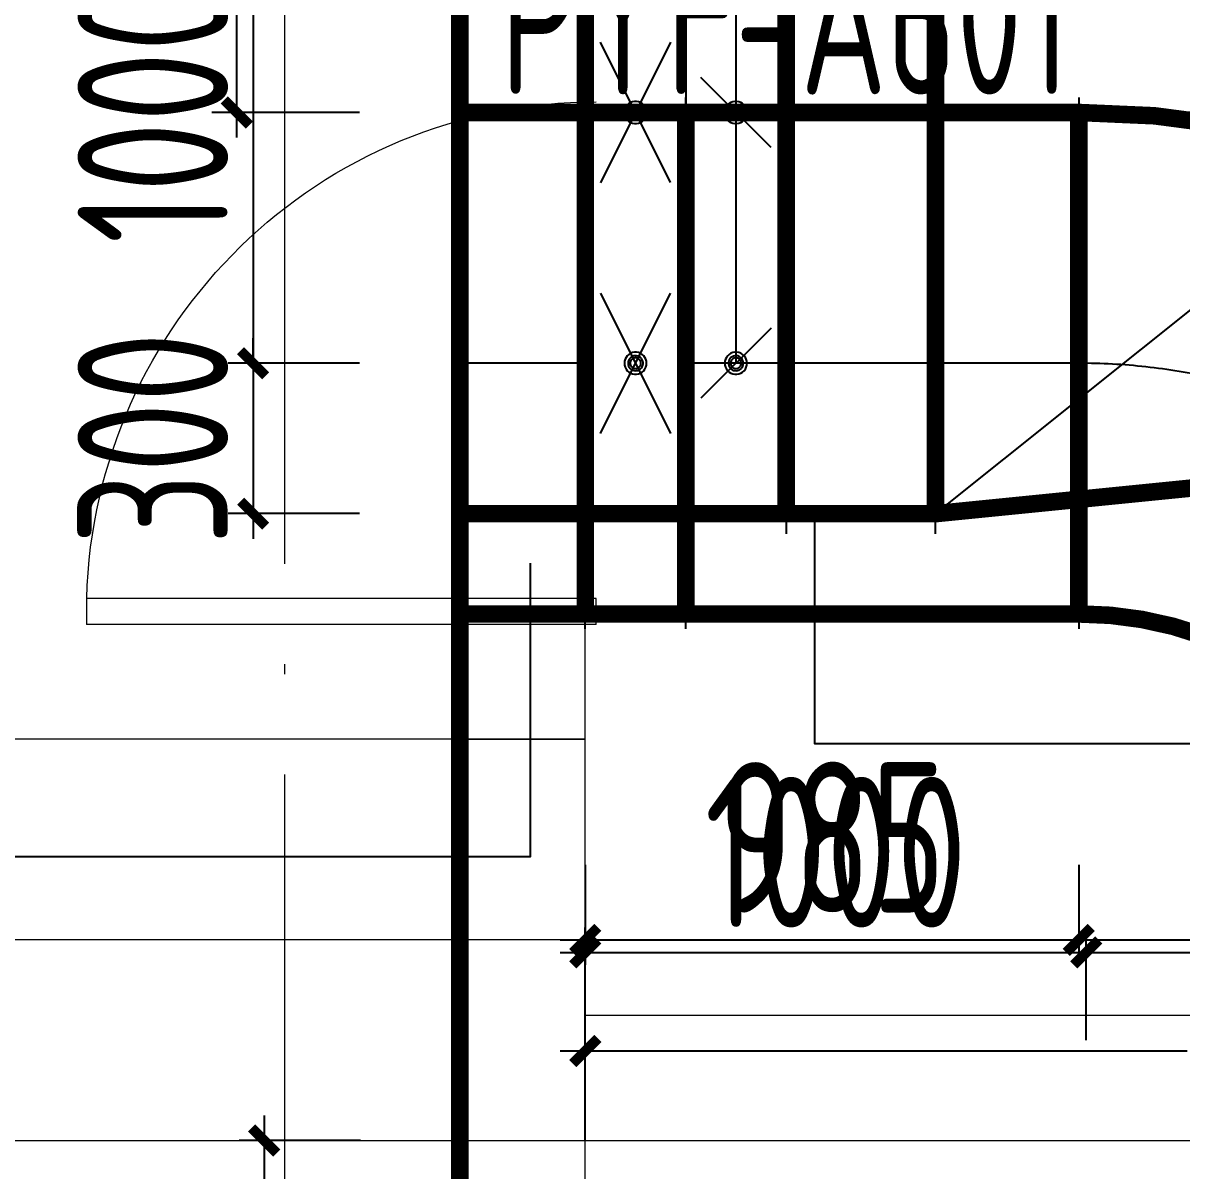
# Model space of a CAD drawing. Extents: x 4 to 13611208, y -605838 to 574722.
# Drawn here: x 13247877 to 13250187, y 194249 to 196538 of the extents above; entities that cross this region are included whole.
import ezdxf

# ---------------------------------------------------------------- set-up
doc = ezdxf.new("R2010")
doc.units = 0
doc.header["$LTSCALE"] = 1000
doc.header["$MEASUREMENT"] = 0
for name, pattern in [('CENTER2', [28.575, 19.05, -3.175, 3.175, -3.175]), ('DASH', [0.35, 0.25, -0.1]), ('DOTE', [2.42, 2, -0.2, 0.02, -0.2])]:
    doc.linetypes.add(name, pattern=pattern)
for name, color, linetype in [('DUCT-D-P中心线', 5, 'CENTER2'), ('DUCT-D-P标注', 7, 'Continuous'), ('DUCT-D-P法兰', 2, 'Continuous'), ('DUCT-D-P管', 6, 'Continuous'), ('DUCT-D-P管端线', 2, 'Continuous'), ('DUCT-D-P阀门', 7, 'Continuous'), ('DUCT-K-P标注', 7, 'Continuous'), ('DUCT-X-P标注', 7, 'Continuous'), ('DUCT-X-S标注', 7, 'Continuous'), ('DUCT-X-YP中心线', 5, 'CENTER2'), ('DUCT-X-YP标注', 7, 'Continuous'), ('DUCT-X-YP法兰', 2, 'Continuous'), ('DUCT-X-YP管', 31, 'Continuous'), ('DUCT-X-YP管端线', 2, 'Continuous'), ('DUCT-X-YP阀门', 7, 'Continuous')]:
    doc.layers.add(name, color=color, linetype=linetype)
doc.layers.add('建筑底图', color=8, linetype='Continuous', lineweight=13)
doc.styles.add('67', font='gbenor.shx', dxfattribs={"width": 0.7, "bigfont": 'hztxt.shx'})
doc.styles.add('du', font='gbenor.shx', dxfattribs={"width": 0.8, "bigfont": 'hztxt.shx'})
doc.dimstyles.new('67', dxfattribs={"dimscale": 100, "dimtxt": 3, "dimasz": 0.5, "dimexe": 0.5, "dimexo": 2, "dimgap": 0.5, "dimtad": 2, "dimdec": 0, "dimrnd": 5, "dimzin": 0, "dimdsep": 46, "dimtxsty": 'du', "dimblk": 'ARCHTICK', "dimcen": 0, "dimdle": 0.5, "dimclrd": 256, "dimclre": 256, "dimclrt": 256, "dimazin": 0, "dimtfac": 1, "dimtdec": 0, "dimtix": 1, "dimtmove": 2, "dimatfit": 3, "dimfxl": 100, "dimtolj": 1, "dimtzin": 0, "dimlwd": -1, "dimlwe": -1, "dimarcsym": 0})

# ---------------------------------------------------------------- blocks, each defined once
blk = doc.blocks.new('$DorLib2D$00000001')
for p, q in [((0.45, 0.975), (0.5, 0.975)), ((0.45, 0), (0.45, 0.975)), ((0.5, 0), (0.5, 0.975)), ((0.5, 0), (0.45, 0))]:
    blk.add_line(p, q)
at = {"lineweight": 13}
blk.add_arc((0.475, 0), 0.975, 91.4693, 180, dxfattribs=at)
blk = doc.blocks.new('_FZH')
blk.add_lwpolyline([(-0.5, -0.5), (0.5, -0.5), (0.5, 0.5), (-0.5, 0.5)], close=True)
blk = doc.blocks.new('_ArchTick')
at = {"color": 0, "linetype": 'ByBlock', "const_width": 0.4}
blk.add_lwpolyline([(-0.5, -0.5), (0.5, 0.5)], dxfattribs=at)
blk = doc.blocks.new('*D831')
at = {"layer": 'DUCT-X-P标注', "transparency": 16777216}
for p, q in [((13248997.4, 194309.5), (13248997.4, 194538)), ((13251998.4, 194309.5), (13251998.4, 194538)), ((13248947.4, 194488), (13250197.8, 194488)), ((13252048.4, 194488), (13250798, 194488))]:
    blk.add_line(p, q, dxfattribs=at)
at = {"layer": 'DUCT-X-P标注', "transparency": 16777216, "xscale": 50, "yscale": 50, "zscale": 50, "rotation": 180}
blk.add_blockref('_ArchTick', (13248997.4, 194488), dxfattribs=at)
at = {"layer": 'DUCT-X-P标注', "transparency": 16777216, "xscale": 50, "yscale": 50, "zscale": 50}
blk.add_blockref('_ArchTick', (13251998.4, 194488), dxfattribs=at)
at = {"layer": 'DUCT-X-P标注', "transparency": 16777216, "insert": (13250497.9, 194501), "char_height": 300, "attachment_point": 5, "style": 'du'}
blk.add_mtext('\\A1;3000', dxfattribs=at)
blk = doc.blocks.new('*D838')
at = {"layer": 'DUCT-X-P标注', "transparency": 16777216}
for p, q in [((13248357, 194359.5), (13248357, 193559.5)), ((13248549.4, 194309.5), (13248307, 194309.5)), ((13248549.4, 193609.5), (13248307, 193609.5))]:
    blk.add_line(p, q, dxfattribs=at)
at = {"layer": 'DUCT-X-P标注', "transparency": 16777216, "xscale": 50, "yscale": 50, "zscale": 50}
for p, rotation in [((13248357, 194309.5), 90), ((13248357, 193609.5), 270)]:
    blk.add_blockref('_ArchTick', p, dxfattribs=dict(at, rotation=rotation))
at = {"layer": 'DUCT-X-P标注', "transparency": 16777216, "insert": (13248157, 193959.5), "char_height": 300, "attachment_point": 5, "rotation": 90, "style": 'du'}
blk.add_mtext('\\A1;700', dxfattribs=at)
blk = doc.blocks.new('*D850')
at = {"layer": 'DUCT-X-P标注', "transparency": 16777216}
for p, q in [((13248335, 196909.5), (13248335, 195809.5)), ((13248547.4, 196859.5), (13248285, 196859.5)), ((13248547.4, 195859.5), (13248285, 195859.5))]:
    blk.add_line(p, q, dxfattribs=at)
at = {"layer": 'DUCT-X-P标注', "transparency": 16777216, "xscale": 50, "yscale": 50, "zscale": 50}
for p, rotation in [((13248335, 196859.5), 90), ((13248335, 195859.5), 270)]:
    blk.add_blockref('_ArchTick', p, dxfattribs=dict(at, rotation=rotation))
at = {"layer": 'DUCT-X-P标注', "transparency": 16777216, "insert": (13248135, 196359.5), "char_height": 300, "attachment_point": 5, "rotation": 90, "style": 'du'}
blk.add_mtext('\\A1;1000', dxfattribs=at)
blk = doc.blocks.new('*D851')
at = {"layer": 'DUCT-X-P标注', "transparency": 16777216}
for p, q in [((13248335, 195859.5), (13248335, 195909.5)), ((13248547.4, 195859.5), (13248285, 195859.5)), ((13248335, 195859.5), (13248335, 195559.5)), ((13248547.4, 195559.5), (13248285, 195559.5)), ((13248335, 195559.5), (13248335, 195509.5))]:
    blk.add_line(p, q, dxfattribs=at)
at = {"layer": 'DUCT-X-P标注', "transparency": 16777216, "xscale": 50, "yscale": 50, "zscale": 50}
for p, rotation in [((13248335, 195859.5), 270), ((13248335, 195559.5), 90)]:
    blk.add_blockref('_ArchTick', p, dxfattribs=dict(at, rotation=rotation))
at = {"layer": 'DUCT-X-P标注', "transparency": 16777216, "insert": (13248135, 195709.5), "char_height": 300, "attachment_point": 5, "rotation": 90, "style": 'du'}
blk.add_mtext('\\A1;300', dxfattribs=at)
blk = doc.blocks.new('*D852')
at = {"layer": 'DUCT-X-P标注', "transparency": 16777216}
for p, q in [((13248997.4, 194859.5), (13248997.4, 194659.5)), ((13249981.5, 194859.5), (13249981.5, 194659.5)), ((13248947.4, 194709.5), (13250031.5, 194709.5))]:
    blk.add_line(p, q, dxfattribs=at)
at = {"layer": 'DUCT-X-P标注', "transparency": 16777216, "xscale": 50, "yscale": 50, "zscale": 50, "rotation": 180}
blk.add_blockref('_ArchTick', (13248997.4, 194709.5), dxfattribs=at)
at = {"layer": 'DUCT-X-P标注', "transparency": 16777216, "xscale": 50, "yscale": 50, "zscale": 50}
blk.add_blockref('_ArchTick', (13249981.5, 194709.5), dxfattribs=at)
at = {"layer": 'DUCT-X-P标注', "transparency": 16777216, "insert": (13249489.4, 194914), "char_height": 300, "attachment_point": 5, "style": 'du'}
blk.add_mtext('\\A1;985', dxfattribs=at)
blk = doc.blocks.new('*D853')
at = {"layer": 'DUCT-X-P标注', "transparency": 16777216}
for p, q in [((13249981.5, 194859.5), (13249981.5, 194659.5)), ((13251999.2, 194859.5), (13251999.2, 194659.5)), ((13249931.5, 194709.5), (13252049.2, 194709.5))]:
    blk.add_line(p, q, dxfattribs=at)
at = {"layer": 'DUCT-X-P标注', "transparency": 16777216, "xscale": 50, "yscale": 50, "zscale": 50, "rotation": 180}
blk.add_blockref('_ArchTick', (13249981.5, 194709.5), dxfattribs=at)
at = {"layer": 'DUCT-X-P标注', "transparency": 16777216, "xscale": 50, "yscale": 50, "zscale": 50}
blk.add_blockref('_ArchTick', (13251999.2, 194709.5), dxfattribs=at)
at = {"layer": 'DUCT-X-P标注', "transparency": 16777216, "insert": (13250990.4, 194914), "char_height": 300, "attachment_point": 5, "style": 'du'}
blk.add_mtext('\\A1;2020', dxfattribs=at)
blk = doc.blocks.new('*D932')
at = {"layer": 'DUCT-D-P标注', "transparency": 16777216}
for p, q in [((13248302.5, 196309.5), (13248302.5, 197909.5)), ((13248547.4, 197859.5), (13248252.5, 197859.5)), ((13248547.4, 196359.5), (13248252.5, 196359.5))]:
    blk.add_line(p, q, dxfattribs=at)
at = {"layer": 'DUCT-D-P标注', "transparency": 16777216, "xscale": 50, "yscale": 50, "zscale": 50}
for p, rotation in [((13248302.5, 197859.5), 90), ((13248302.5, 196359.5), 270)]:
    blk.add_blockref('_ArchTick', p, dxfattribs=dict(at, rotation=rotation))
at = {"layer": 'DUCT-D-P标注', "transparency": 16777216, "insert": (13248102.5, 197109.5), "char_height": 300, "attachment_point": 5, "rotation": 90, "style": 'du'}
blk.add_mtext('\\A1;1500', dxfattribs=at)
blk = doc.blocks.new('*D942')
at = {"layer": 'DUCT-D-P标注', "transparency": 16777216}
for p, q in [((13248997.4, 194509.5), (13248997.4, 194734.5)), ((13249996.3, 194509.5), (13249996.3, 194734.5)), ((13248947.4, 194684.5), (13250046.3, 194684.5))]:
    blk.add_line(p, q, dxfattribs=at)
at = {"layer": 'DUCT-D-P标注', "transparency": 16777216, "xscale": 50, "yscale": 50, "zscale": 50, "rotation": 180}
blk.add_blockref('_ArchTick', (13248997.4, 194684.5), dxfattribs=at)
at = {"layer": 'DUCT-D-P标注', "transparency": 16777216, "xscale": 50, "yscale": 50, "zscale": 50}
blk.add_blockref('_ArchTick', (13249996.3, 194684.5), dxfattribs=at)
at = {"layer": 'DUCT-D-P标注', "transparency": 16777216, "insert": (13249496.8, 194884.5), "char_height": 300, "attachment_point": 5, "style": 'du'}
blk.add_mtext('\\A1;1000', dxfattribs=at)
blk = doc.blocks.new('*D943')
at = {"layer": 'DUCT-D-P标注', "transparency": 16777216}
for p, q in [((13249996.3, 194509.5), (13249996.3, 194734.5)), ((13251746.9, 194509.5), (13251746.9, 194734.5)), ((13249946.3, 194684.5), (13251796.9, 194684.5))]:
    blk.add_line(p, q, dxfattribs=at)
at = {"layer": 'DUCT-D-P标注', "transparency": 16777216, "xscale": 50, "yscale": 50, "zscale": 50, "rotation": 180}
blk.add_blockref('_ArchTick', (13249996.3, 194684.5), dxfattribs=at)
at = {"layer": 'DUCT-D-P标注', "transparency": 16777216, "xscale": 50, "yscale": 50, "zscale": 50}
blk.add_blockref('_ArchTick', (13251746.9, 194684.5), dxfattribs=at)
at = {"layer": 'DUCT-D-P标注', "transparency": 16777216, "insert": (13250871.6, 194884.5), "char_height": 300, "attachment_point": 5, "style": 'du'}
blk.add_mtext('\\A1;1750', dxfattribs=at)

msp = doc.modelspace()

# ---------------------------------------------------------------- hatches: boundary and pattern name
at = {"layer": '建筑底图'}
h = msp.add_hatch(dxfattribs=at)
h.set_pattern_fill('ANSI37', color=8, scale=300, style=0)
h.set_pattern_definition([(45, (0, 0), (-336.759605, 336.759605), []), (135, (0, 0), (-336.759605, -336.759605), [])])
h.paths.add_polyline_path([(13248997.4, 194309.5), (13248747.4, 194309.5), (13248747.4, 193934.5), (13248997.4, 193934.5)])

# ---------------------------------------------------------------- linework, layer by layer
at = {"layer": 'DUCT-D-P中心线'}
for p, q in [((13248747.4, 196359.5), (13248997.4, 196359.5)), ((13249398, 196359.5), (13249695.8, 196359.5)), ((13250696, 196359.5), (13249696, 196359.5))]:
    msp.add_line(p, q, dxfattribs=at)
at = {"layer": 'DUCT-D-P标注', "const_width": 35}
msp.add_lwpolyline([(13248747.4, 201709.5), (13243797.4, 201709.5), (13243797.4, 201609.5), (13237797.4, 201609.5), (13237797.4, 186509.5), (13244997.4, 186509.5), (13244997.4, 187934.5), (13248747.4, 187934.5), (13248747.4, 201709.5)], dxfattribs=at)
at = {"layer": 'DUCT-D-P标注', "elevation": 4300}
msp.add_lwpolyline([(13249454.3, 195559.5), (13249454.3, 195101), (13251763.7, 195101)], dxfattribs=at)
at = {"layer": 'DUCT-D-P法兰'}
for p, q in [((13248997.5, 197199.5), (13248997.5, 195519.5)), ((13249197.7, 197199.5), (13249197.7, 195519.5)), ((13249397.9, 197199.5), (13249397.9, 195519.5)), ((13249695.9, 195519.5), (13249695.9, 197199.5)), ((13248747.3, 195369.5), (13248747.3, 197049.5))]:
    msp.add_line(p, q, dxfattribs=at)
at = {"layer": 'DUCT-D-P法兰', "color": 18, "true_color": 0x000000}
for p in [(13248997.4, 196359.5, 4300), (13248997.6, 196359.5, 4300), (13249197.6, 196359.5, 4300), (13249197.8, 196359.5, 4300), (13249397.8, 196359.5, 4300), (13249398, 196359.5, 4300), (13249695.8, 196359.5, 4300), (13249696, 196359.5, 4300), (13248747.2, 196209.5, 4300), (13248747.4, 196209.5, 4300)]:
    msp.add_point(p, dxfattribs=at)
at = {"layer": 'DUCT-D-P管'}
msp.add_line((13250696, 196359.5), (13249696, 195559.5), dxfattribs=at)
at = {"layer": 'DUCT-D-P管', "const_width": 35}
for points in [[(13248747.4, 197159.5), (13248747.4, 195559.5)], [(13248997.4, 195559.5), (13248997.4, 197159.5)], [(13249398, 197159.5), (13249398, 195559.5)], [(13249695.8, 195559.5), (13249695.8, 197159.5)], [(13250696, 195659.5), (13249696, 195559.5)], [(13248747.4, 195559.5), (13248997.4, 195559.5)], [(13249197.6, 195559.5), (13248997.6, 195559.5)], [(13249397.8, 195559.5), (13249197.8, 195559.5)], [(13249398, 195559.5), (13249695.8, 195559.5)]]:
    msp.add_lwpolyline(points, dxfattribs=at)
at = {"layer": 'DUCT-D-P管', "color": 18, "true_color": 0x000000}
msp.add_point((13249696, 196359.5, 4300), dxfattribs=at)
at = {"layer": 'DUCT-D-P管端线'}
for p, q in [((13248997.6, 197159.5), (13248997.6, 195559.5)), ((13249197.6, 197159.5), (13249197.6, 195559.5)), ((13249197.8, 197159.5), (13249197.8, 195559.5)), ((13249397.8, 197159.5), (13249397.8, 195559.5)), ((13249696, 197159.5), (13249696, 195559.5))]:
    msp.add_line(p, q, dxfattribs=at)
at = {"layer": 'DUCT-D-P阀门'}
for p, q in [((13249297.8, 197159.5), (13249297.8, 196359.5)), ((13249297.8, 196859.5), (13249297.8, 195859.5)), ((13249167.6, 196219.6), (13249027.5, 196499.5)), ((13249167.6, 196499.5), (13249027.6, 196219.5)), ((13249367.8, 196289.5), (13249227.8, 196429.5)), ((13249076.9, 196367.5), (13249075.8, 196363.6)), ((13249078.7, 196371.2), (13249076.9, 196367.5)), ((13249081.2, 196374.4), (13249078.7, 196371.2)), ((13249084.2, 196377.2), (13249081.2, 196374.4)), ((13249087.7, 196379.3), (13249084.2, 196377.2)), ((13249085.8, 196368.8), (13249084.2, 196366.4)), ((13249087.7, 196370.9), (13249085.8, 196368.8)), ((13249091.5, 196380.8), (13249087.7, 196379.3)), ((13249090.1, 196372.5), (13249087.7, 196370.9)), ((13249090.5, 196367.6), (13249089.1, 196366.1)), ((13249092.7, 196373.7), (13249090.1, 196372.5)), ((13249092.2, 196368.8), (13249090.5, 196367.6)), ((13249095.5, 196381.6), (13249091.5, 196380.8)), ((13249094.1, 196369.7), (13249092.2, 196368.8)), ((13249095.4, 196374.4), (13249092.7, 196373.7)), ((13249096, 196370.1), (13249094.1, 196369.7)), ((13249098.3, 196374.5), (13249095.4, 196374.4)), ((13249099.6, 196381.6), (13249095.5, 196381.6)), ((13249098.1, 196370.2), (13249096, 196370.1)), ((13249100.1, 196369.9), (13249098.1, 196370.2)), ((13249101.1, 196374.1), (13249098.3, 196374.5)), ((13249103.6, 196380.8), (13249099.6, 196381.6)), ((13249102, 196369.3), (13249100.1, 196369.9)), ((13249103.8, 196373.2), (13249101.1, 196374.1)), ((13249103.8, 196368.3), (13249102, 196369.3)), ((13249107.4, 196379.3), (13249103.6, 196380.8)), ((13249106.3, 196371.7), (13249103.8, 196373.2)), ((13249105.3, 196366.9), (13249103.8, 196368.3)), ((13249106.6, 196365.3), (13249105.3, 196366.9)), ((13249108.4, 196369.9), (13249106.3, 196371.7)), ((13249110.9, 196377.2), (13249107.4, 196379.3)), ((13249110.2, 196367.6), (13249108.4, 196369.9)), ((13249111.5, 196365.1), (13249110.2, 196367.6)), ((13249113.9, 196374.4), (13249110.9, 196377.2)), ((13249116.4, 196371.2), (13249113.9, 196374.4)), ((13249118.2, 196367.5), (13249116.4, 196371.2)), ((13249119.3, 196363.6), (13249118.2, 196367.5)), ((13249277.1, 196367.5), (13249276, 196363.6)), ((13249278.9, 196371.2), (13249277.1, 196367.5)), ((13249281.4, 196374.4), (13249278.9, 196371.2)), ((13249284.4, 196377.2), (13249281.4, 196374.4)), ((13249287.9, 196379.3), (13249284.4, 196377.2)), ((13249286, 196368.8), (13249284.4, 196366.4)), ((13249287.9, 196370.9), (13249286, 196368.8)), ((13249291.7, 196380.8), (13249287.9, 196379.3)), ((13249290.3, 196372.5), (13249287.9, 196370.9)), ((13249290.7, 196367.6), (13249289.3, 196366.1)), ((13249292.9, 196373.7), (13249290.3, 196372.5)), ((13249292.4, 196368.8), (13249290.7, 196367.6)), ((13249295.7, 196381.6), (13249291.7, 196380.8)), ((13249294.3, 196369.7), (13249292.4, 196368.8)), ((13249295.6, 196374.4), (13249292.9, 196373.7)), ((13249296.2, 196370.1), (13249294.3, 196369.7)), ((13249298.5, 196374.5), (13249295.6, 196374.4)), ((13249299.8, 196381.6), (13249295.7, 196381.6)), ((13249298.3, 196370.2), (13249296.2, 196370.1)), ((13249300.3, 196369.9), (13249298.3, 196370.2)), ((13249301.3, 196374.1), (13249298.5, 196374.5)), ((13249303.8, 196380.8), (13249299.8, 196381.6)), ((13249302.2, 196369.3), (13249300.3, 196369.9)), ((13249304, 196373.2), (13249301.3, 196374.1)), ((13249304, 196368.3), (13249302.2, 196369.3)), ((13249307.6, 196379.3), (13249303.8, 196380.8)), ((13249306.5, 196371.7), (13249304, 196373.2)), ((13249305.5, 196366.9), (13249304, 196368.3)), ((13249306.8, 196365.3), (13249305.5, 196366.9)), ((13249308.6, 196369.9), (13249306.5, 196371.7)), ((13249311.1, 196377.2), (13249307.6, 196379.3)), ((13249310.4, 196367.6), (13249308.6, 196369.9)), ((13249311.7, 196365.1), (13249310.4, 196367.6)), ((13249314.1, 196374.4), (13249311.1, 196377.2)), ((13249316.6, 196371.2), (13249314.1, 196374.4)), ((13249318.4, 196367.5), (13249316.6, 196371.2)), ((13249319.5, 196363.6), (13249318.4, 196367.5)), ((13249075.8, 196363.6), (13249075.4, 196359.5)), ((13249075.4, 196359.5), (13249075.8, 196355.4)), ((13249075.8, 196355.4), (13249076.9, 196351.5)), ((13249076.9, 196351.5), (13249078.7, 196347.8)), ((13249078.7, 196347.8), (13249081.2, 196344.6)), ((13249081.2, 196344.6), (13249084.2, 196341.8)), ((13249083.2, 196363.7), (13249082.6, 196360.9)), ((13249082.6, 196360.9), (13249082.6, 196358.1)), ((13249082.6, 196358.1), (13249083.2, 196355.3)), ((13249084.2, 196366.4), (13249083.2, 196363.7)), ((13249083.2, 196355.3), (13249084.2, 196352.6)), ((13249084.2, 196352.6), (13249085.8, 196350.2)), ((13249085.8, 196350.2), (13249087.7, 196348.2)), ((13249087.3, 196362.5), (13249086.9, 196360.5)), ((13249086.9, 196360.5), (13249086.9, 196358.5)), ((13249086.9, 196358.5), (13249087.3, 196356.5)), ((13249088, 196364.4), (13249087.3, 196362.5)), ((13249087.3, 196356.5), (13249088, 196354.6)), ((13249087.7, 196348.2), (13249090.1, 196346.5)), ((13249089.1, 196366.1), (13249088, 196364.4)), ((13249088, 196354.6), (13249089.1, 196352.9)), ((13249089.1, 196352.9), (13249090.5, 196351.4)), ((13249090.1, 196346.5), (13249092.7, 196345.3)), ((13249090.5, 196351.4), (13249092.2, 196350.2)), ((13249092.2, 196350.2), (13249094.1, 196349.4)), ((13249092.7, 196345.3), (13249095.4, 196344.7)), ((13249094.1, 196349.4), (13249096, 196348.9)), ((13249095.4, 196344.7), (13249098.3, 196344.5)), ((13249096, 196348.9), (13249098.1, 196348.8)), ((13249098.1, 196348.8), (13249100.1, 196349.1)), ((13249098.3, 196344.5), (13249101.1, 196344.9)), ((13249100.1, 196349.1), (13249102, 196349.8)), ((13249101.1, 196344.9), (13249103.8, 196345.9)), ((13249102, 196349.8), (13249103.8, 196350.8)), ((13249103.8, 196350.8), (13249105.3, 196352.1)), ((13249103.8, 196345.9), (13249106.3, 196347.3)), ((13249105.3, 196352.1), (13249106.6, 196353.7)), ((13249106.3, 196347.3), (13249108.4, 196349.2)), ((13249107.5, 196363.5), (13249106.6, 196365.3)), ((13249106.6, 196353.7), (13249107.5, 196355.5)), ((13249108.1, 196361.5), (13249107.5, 196363.5)), ((13249107.5, 196355.5), (13249108.1, 196357.5)), ((13249108.3, 196359.5), (13249108.1, 196361.5)), ((13249108.1, 196357.5), (13249108.3, 196359.5)), ((13249108.4, 196349.2), (13249110.2, 196351.4)), ((13249110.2, 196351.4), (13249111.5, 196353.9)), ((13249110.9, 196341.8), (13249113.9, 196344.6)), ((13249112.3, 196362.4), (13249111.5, 196365.1)), ((13249111.5, 196353.9), (13249112.3, 196356.7)), ((13249112.6, 196359.5), (13249112.3, 196362.4)), ((13249112.3, 196356.7), (13249112.6, 196359.5)), ((13249113.9, 196344.6), (13249116.4, 196347.8)), ((13249116.4, 196347.8), (13249118.2, 196351.5)), ((13249118.2, 196351.5), (13249119.3, 196355.4)), ((13249119.7, 196359.5), (13249119.3, 196363.6)), ((13249119.3, 196355.4), (13249119.7, 196359.5)), ((13249276, 196363.6), (13249275.6, 196359.5)), ((13249275.6, 196359.5), (13249276, 196355.4)), ((13249276, 196355.4), (13249277.1, 196351.5)), ((13249277.1, 196351.5), (13249278.9, 196347.8)), ((13249278.9, 196347.8), (13249281.4, 196344.6)), ((13249281.4, 196344.6), (13249284.4, 196341.8)), ((13249283.4, 196363.7), (13249282.8, 196360.9)), ((13249282.8, 196360.9), (13249282.8, 196358.1)), ((13249282.8, 196358.1), (13249283.4, 196355.3)), ((13249284.4, 196366.4), (13249283.4, 196363.7)), ((13249283.4, 196355.3), (13249284.4, 196352.6)), ((13249284.4, 196352.6), (13249286, 196350.2)), ((13249286, 196350.2), (13249287.9, 196348.2)), ((13249287.5, 196362.5), (13249287.1, 196360.5)), ((13249287.1, 196360.5), (13249287.1, 196358.5)), ((13249287.1, 196358.5), (13249287.5, 196356.5)), ((13249288.2, 196364.4), (13249287.5, 196362.5)), ((13249287.5, 196356.5), (13249288.2, 196354.6)), ((13249287.9, 196348.2), (13249290.3, 196346.5)), ((13249289.3, 196366.1), (13249288.2, 196364.4)), ((13249288.2, 196354.6), (13249289.3, 196352.9)), ((13249289.3, 196352.9), (13249290.7, 196351.4)), ((13249290.3, 196346.5), (13249292.9, 196345.3)), ((13249290.7, 196351.4), (13249292.4, 196350.2)), ((13249292.4, 196350.2), (13249294.3, 196349.4)), ((13249292.9, 196345.3), (13249295.6, 196344.7)), ((13249294.3, 196349.4), (13249296.2, 196348.9)), ((13249295.6, 196344.7), (13249298.5, 196344.5)), ((13249296.2, 196348.9), (13249298.3, 196348.8)), ((13249298.3, 196348.8), (13249300.3, 196349.1)), ((13249298.5, 196344.5), (13249301.3, 196344.9)), ((13249300.3, 196349.1), (13249302.2, 196349.8)), ((13249301.3, 196344.9), (13249304, 196345.9)), ((13249302.2, 196349.8), (13249304, 196350.8)), ((13249304, 196350.8), (13249305.5, 196352.1)), ((13249304, 196345.9), (13249306.5, 196347.3)), ((13249305.5, 196352.1), (13249306.8, 196353.7)), ((13249306.5, 196347.3), (13249308.6, 196349.2)), ((13249307.7, 196363.5), (13249306.8, 196365.3)), ((13249306.8, 196353.7), (13249307.7, 196355.5)), ((13249308.3, 196361.5), (13249307.7, 196363.5)), ((13249307.7, 196355.5), (13249308.3, 196357.5)), ((13249308.5, 196359.5), (13249308.3, 196361.5)), ((13249308.3, 196357.5), (13249308.5, 196359.5)), ((13249308.6, 196349.2), (13249310.4, 196351.4)), ((13249310.4, 196351.4), (13249311.7, 196353.9)), ((13249311.1, 196341.8), (13249314.1, 196344.6)), ((13249312.5, 196362.4), (13249311.7, 196365.1)), ((13249311.7, 196353.9), (13249312.5, 196356.7)), ((13249312.8, 196359.5), (13249312.5, 196362.4)), ((13249312.5, 196356.7), (13249312.8, 196359.5)), ((13249314.1, 196344.6), (13249316.6, 196347.8)), ((13249316.6, 196347.8), (13249318.4, 196351.5)), ((13249318.4, 196351.5), (13249319.5, 196355.4)), ((13249319.9, 196359.5), (13249319.5, 196363.6)), ((13249319.5, 196355.4), (13249319.9, 196359.5)), ((13249084.2, 196341.8), (13249087.7, 196339.7)), ((13249087.7, 196339.7), (13249091.5, 196338.2)), ((13249091.5, 196338.2), (13249095.5, 196337.5)), ((13249095.5, 196337.5), (13249099.6, 196337.5)), ((13249099.6, 196337.5), (13249103.6, 196338.2)), ((13249103.6, 196338.2), (13249107.4, 196339.7)), ((13249107.4, 196339.7), (13249110.9, 196341.8)), ((13249284.4, 196341.8), (13249287.9, 196339.7)), ((13249287.9, 196339.7), (13249291.7, 196338.2)), ((13249291.7, 196338.2), (13249295.7, 196337.5)), ((13249295.7, 196337.5), (13249299.8, 196337.5)), ((13249299.8, 196337.5), (13249303.8, 196338.2)), ((13249303.8, 196338.2), (13249307.6, 196339.7)), ((13249307.6, 196339.7), (13249311.1, 196341.8)), ((13249367.8, 195929.5), (13249227.8, 195789.5)), ((13249295.7, 195881.6), (13249291.7, 195880.8)), ((13249299.8, 195881.6), (13249295.7, 195881.6)), ((13249303.8, 195880.8), (13249299.8, 195881.6)), ((13249276, 195863.6), (13249275.6, 195859.5)), ((13249275.6, 195859.5), (13249276, 195855.4)), ((13249277.1, 195867.5), (13249276, 195863.6)), ((13249278.9, 195871.2), (13249277.1, 195867.5)), ((13249281.4, 195874.4), (13249278.9, 195871.2)), ((13249284.4, 195877.2), (13249281.4, 195874.4)), ((13249283.4, 195863.7), (13249282.8, 195860.9)), ((13249282.8, 195860.9), (13249282.8, 195858.1)), ((13249284.4, 195866.4), (13249283.4, 195863.7)), ((13249287.9, 195879.3), (13249284.4, 195877.2)), ((13249286, 195868.8), (13249284.4, 195866.4)), ((13249287.9, 195870.9), (13249286, 195868.8)), ((13249287.5, 195862.5), (13249287.1, 195860.5)), ((13249287.1, 195860.5), (13249287.1, 195858.5)), ((13249287.1, 195858.5), (13249287.5, 195856.5)), ((13249288.2, 195864.4), (13249287.5, 195862.5)), ((13249291.7, 195880.8), (13249287.9, 195879.3)), ((13249290.3, 195872.5), (13249287.9, 195870.9)), ((13249289.3, 195866.1), (13249288.2, 195864.4)), ((13249290.7, 195867.6), (13249289.3, 195866.1)), ((13249292.9, 195873.7), (13249290.3, 195872.5)), ((13249292.4, 195868.8), (13249290.7, 195867.6)), ((13249294.3, 195869.7), (13249292.4, 195868.8)), ((13249295.6, 195874.4), (13249292.9, 195873.7)), ((13249296.2, 195870.1), (13249294.3, 195869.7)), ((13249298.5, 195874.5), (13249295.6, 195874.4)), ((13249298.3, 195870.2), (13249296.2, 195870.1)), ((13249300.3, 195869.9), (13249298.3, 195870.2)), ((13249301.3, 195874.1), (13249298.5, 195874.5)), ((13249302.2, 195869.3), (13249300.3, 195869.9)), ((13249304, 195873.2), (13249301.3, 195874.1)), ((13249304, 195868.3), (13249302.2, 195869.3)), ((13249307.6, 195879.3), (13249303.8, 195880.8)), ((13249306.5, 195871.7), (13249304, 195873.2)), ((13249305.5, 195866.9), (13249304, 195868.3)), ((13249306.8, 195865.3), (13249305.5, 195866.9)), ((13249308.6, 195869.9), (13249306.5, 195871.7)), ((13249307.7, 195863.5), (13249306.8, 195865.3)), ((13249311.1, 195877.2), (13249307.6, 195879.3)), ((13249308.3, 195861.5), (13249307.7, 195863.5)), ((13249308.5, 195859.5), (13249308.3, 195861.5)), ((13249308.3, 195857.5), (13249308.5, 195859.5)), ((13249310.4, 195867.6), (13249308.6, 195869.9)), ((13249311.7, 195865.1), (13249310.4, 195867.6)), ((13249314.1, 195874.4), (13249311.1, 195877.2)), ((13249312.5, 195862.4), (13249311.7, 195865.1)), ((13249312.8, 195859.5), (13249312.5, 195862.4)), ((13249312.5, 195856.7), (13249312.8, 195859.5)), ((13249316.6, 195871.2), (13249314.1, 195874.4)), ((13249318.4, 195867.5), (13249316.6, 195871.2)), ((13249319.5, 195863.6), (13249318.4, 195867.5)), ((13249319.9, 195859.5), (13249319.5, 195863.6)), ((13249319.5, 195855.4), (13249319.9, 195859.5)), ((13249276, 195855.4), (13249277.1, 195851.5)), ((13249277.1, 195851.5), (13249278.9, 195847.8)), ((13249278.9, 195847.8), (13249281.4, 195844.6)), ((13249281.4, 195844.6), (13249284.4, 195841.8)), ((13249282.8, 195858.1), (13249283.4, 195855.3)), ((13249283.4, 195855.3), (13249284.4, 195852.6)), ((13249284.4, 195852.6), (13249286, 195850.2)), ((13249284.4, 195841.8), (13249287.9, 195839.7)), ((13249286, 195850.2), (13249287.9, 195848.2)), ((13249287.5, 195856.5), (13249288.2, 195854.6)), ((13249287.9, 195848.2), (13249290.3, 195846.5)), ((13249287.9, 195839.7), (13249291.7, 195838.2)), ((13249288.2, 195854.6), (13249289.3, 195852.9)), ((13249289.3, 195852.9), (13249290.7, 195851.4)), ((13249290.3, 195846.5), (13249292.9, 195845.3)), ((13249290.7, 195851.4), (13249292.4, 195850.2)), ((13249291.7, 195838.2), (13249295.7, 195837.5)), ((13249292.4, 195850.2), (13249294.3, 195849.4)), ((13249292.9, 195845.3), (13249295.6, 195844.7)), ((13249294.3, 195849.4), (13249296.2, 195848.9)), ((13249295.6, 195844.7), (13249298.5, 195844.5)), ((13249295.7, 195837.5), (13249299.8, 195837.5)), ((13249296.2, 195848.9), (13249298.3, 195848.8)), ((13249298.3, 195848.8), (13249300.3, 195849.1)), ((13249298.5, 195844.5), (13249301.3, 195844.9)), ((13249299.8, 195837.5), (13249303.8, 195838.2)), ((13249300.3, 195849.1), (13249302.2, 195849.8)), ((13249301.3, 195844.9), (13249304, 195845.9)), ((13249302.2, 195849.8), (13249304, 195850.8)), ((13249303.8, 195838.2), (13249307.6, 195839.7)), ((13249304, 195850.8), (13249305.5, 195852.1)), ((13249304, 195845.9), (13249306.5, 195847.3)), ((13249305.5, 195852.1), (13249306.8, 195853.7)), ((13249306.5, 195847.3), (13249308.6, 195849.2)), ((13249306.8, 195853.7), (13249307.7, 195855.5)), ((13249307.6, 195839.7), (13249311.1, 195841.8)), ((13249307.7, 195855.5), (13249308.3, 195857.5)), ((13249308.6, 195849.2), (13249310.4, 195851.4)), ((13249310.4, 195851.4), (13249311.7, 195853.9)), ((13249311.1, 195841.8), (13249314.1, 195844.6)), ((13249311.7, 195853.9), (13249312.5, 195856.7)), ((13249314.1, 195844.6), (13249316.6, 195847.8)), ((13249316.6, 195847.8), (13249318.4, 195851.5)), ((13249318.4, 195851.5), (13249319.5, 195855.4))]:
    msp.add_line(p, q, dxfattribs=at)
at = {"layer": 'DUCT-K-P标注', "const_width": 35}
msp.add_lwpolyline([(13248747.4, 201709.5), (13243797.4, 201709.5), (13243797.4, 201609.5), (13237797.4, 201609.5), (13237797.4, 186509.5), (13244997.4, 186509.5), (13244997.4, 187934.5), (13248747.4, 187934.5), (13248747.4, 201709.5)], dxfattribs=at)
at = {"layer": 'DUCT-X-P标注', "const_width": 20}
msp.add_lwpolyline([(13248747.4, 201709.5), (13243797.4, 201709.5), (13243797.4, 201609.5), (13237797.4, 201609.5), (13237797.4, 186509.5), (13244997.4, 186509.5), (13244997.4, 187934.5), (13248747.4, 187934.5), (13248747.4, 201709.5)], dxfattribs=at)
at = {"layer": 'DUCT-X-YP中心线'}
for p, q in [((13248997.4, 195859.5), (13248747.4, 195859.5)), ((13249981.5, 195859.5), (13249197.8, 195859.5)), ((13249981.7, 195859.5), (13249981.8, 195859.5))]:
    msp.add_line(p, q, dxfattribs=at)
msp.add_arc((13249981.8, 194634.4), 1225.1, 65, 90, dxfattribs=at)
at = {"layer": 'DUCT-X-YP标注'}
msp.add_lwpolyline([(13248887.5, 195460.5), (13248887.5, 194875), (13246456, 194875)], dxfattribs=at)
at = {"layer": 'DUCT-X-YP法兰'}
for p, q in [((13248997.5, 195329.5), (13248997.5, 196389.5)), ((13249197.7, 195329.5), (13249197.7, 196389.5)), ((13249981.6, 196389.5), (13249981.6, 195329.5))]:
    msp.add_line(p, q, dxfattribs=at)
at = {"layer": 'DUCT-X-YP法兰', "color": 18, "true_color": 0x000000}
for p in [(13248997.4, 195859.5, 3450), (13248997.6, 195859.5, 3450), (13249197.6, 195859.5, 3450), (13249197.8, 195859.5, 3450), (13249981.5, 195859.5, 3450), (13249981.7, 195859.5, 3450)]:
    msp.add_point(p, dxfattribs=at)
at = {"layer": 'DUCT-X-YP管', "const_width": 35}
for points in [[(13248997.4, 196359.5), (13248747.4, 196359.5)], [(13248747.4, 196359.5), (13248747.4, 195359.5)], [(13248997.4, 195359.5), (13248997.4, 196359.5)], [(13248997.6, 196359.5), (13249197.6, 196359.5)], [(13249981.5, 196359.5), (13249197.8, 196359.5)], [(13249197.8, 196359.5), (13249197.8, 195359.5)], [(13249981.5, 195359.5), (13249981.5, 196359.5)], [(13249981.7, 196359.5), (13249981.8, 196359.5)], [(13248747.4, 195359.5), (13248997.4, 195359.5)], [(13249197.6, 195359.5), (13248997.6, 195359.5)], [(13249197.8, 195359.5), (13249981.5, 195359.5)], [(13249981.8, 195359.5), (13249981.7, 195359.5)]]:
    msp.add_lwpolyline(points, dxfattribs=at)
at = {"layer": 'DUCT-X-YP管', "extrusion": (0, 0, -1), "const_width": 35}
for points in [[(-13249981.8, 196359.5, 0.109518), (-13250710.8, 196197.9)], [(-13249981.8, 195359.5, 0.109518), (-13250288.2, 195291.6)]]:
    msp.add_lwpolyline(points, format="xyb", dxfattribs=at)
at = {"layer": 'DUCT-X-YP管', "color": 18, "true_color": 0x000000}
msp.add_point((13249981.7, 195859.5, 3450), dxfattribs=at)
at = {"layer": 'DUCT-X-YP管端线'}
for p, q in [((13248997.6, 195359.5), (13248997.6, 196359.5)), ((13249197.6, 195359.5), (13249197.6, 196359.5)), ((13249981.7, 196359.5), (13249981.7, 195359.5))]:
    msp.add_line(p, q, dxfattribs=at)
at = {"layer": 'DUCT-X-YP阀门'}
for p, q in [((13249027.5, 195999.5), (13249167.6, 195719.6)), ((13249027.6, 195719.5), (13249167.6, 195999.5)), ((13249095.5, 195881.6), (13249091.5, 195880.8)), ((13249099.6, 195881.6), (13249095.5, 195881.6)), ((13249103.6, 195880.8), (13249099.6, 195881.6)), ((13249075.8, 195863.6), (13249075.4, 195859.5)), ((13249075.4, 195859.5), (13249075.8, 195855.4)), ((13249076.9, 195867.5), (13249075.8, 195863.6)), ((13249078.7, 195871.2), (13249076.9, 195867.5)), ((13249081.2, 195874.4), (13249078.7, 195871.2)), ((13249084.2, 195877.2), (13249081.2, 195874.4)), ((13249082.8, 195862.4), (13249082.6, 195859.5)), ((13249082.6, 195859.5), (13249082.8, 195856.7)), ((13249083.6, 195865.1), (13249082.8, 195862.4)), ((13249084.9, 195867.6), (13249083.6, 195865.1)), ((13249087.7, 195879.3), (13249084.2, 195877.2)), ((13249086.7, 195869.9), (13249084.9, 195867.6)), ((13249088.9, 195871.7), (13249086.7, 195869.9)), ((13249087, 195861.5), (13249086.8, 195859.5)), ((13249086.8, 195859.5), (13249087, 195857.5)), ((13249087.6, 195863.5), (13249087, 195861.5)), ((13249088.5, 195865.3), (13249087.6, 195863.5)), ((13249091.5, 195880.8), (13249087.7, 195879.3)), ((13249089.8, 195866.9), (13249088.5, 195865.3)), ((13249091.3, 195873.2), (13249088.9, 195871.7)), ((13249091.3, 195868.3), (13249089.8, 195866.9)), ((13249094, 195874.1), (13249091.3, 195873.2)), ((13249093.1, 195869.3), (13249091.3, 195868.3)), ((13249095, 195869.9), (13249093.1, 195869.3)), ((13249096.9, 195874.5), (13249094, 195874.1)), ((13249097.1, 195870.2), (13249095, 195869.9)), ((13249099.7, 195874.4), (13249096.9, 195874.5)), ((13249099.1, 195870.1), (13249097.1, 195870.2)), ((13249101.1, 195869.7), (13249099.1, 195870.1)), ((13249102.5, 195873.7), (13249099.7, 195874.4)), ((13249102.9, 195868.8), (13249101.1, 195869.7)), ((13249105.1, 195872.5), (13249102.5, 195873.7)), ((13249104.6, 195867.6), (13249102.9, 195868.8)), ((13249107.4, 195879.3), (13249103.6, 195880.8)), ((13249106, 195866.1), (13249104.6, 195867.6)), ((13249107.4, 195870.9), (13249105.1, 195872.5)), ((13249107.1, 195864.4), (13249106, 195866.1)), ((13249107.9, 195862.5), (13249107.1, 195864.4)), ((13249110.9, 195877.2), (13249107.4, 195879.3)), ((13249109.4, 195868.8), (13249107.4, 195870.9)), ((13249108.2, 195860.5), (13249107.9, 195862.5)), ((13249107.9, 195856.5), (13249108.2, 195858.5)), ((13249108.2, 195858.5), (13249108.2, 195860.5)), ((13249110.9, 195866.4), (13249109.4, 195868.8)), ((13249113.9, 195874.4), (13249110.9, 195877.2)), ((13249112, 195863.7), (13249110.9, 195866.4)), ((13249112.5, 195860.9), (13249112, 195863.7)), ((13249112.5, 195858.1), (13249112.5, 195860.9)), ((13249116.4, 195871.2), (13249113.9, 195874.4)), ((13249118.2, 195867.5), (13249116.4, 195871.2)), ((13249119.3, 195863.6), (13249118.2, 195867.5)), ((13249119.7, 195859.5), (13249119.3, 195863.6)), ((13249119.3, 195855.4), (13249119.7, 195859.5)), ((13249075.8, 195855.4), (13249076.9, 195851.5)), ((13249076.9, 195851.5), (13249078.7, 195847.8)), ((13249078.7, 195847.8), (13249081.2, 195844.6)), ((13249081.2, 195844.6), (13249084.2, 195841.8)), ((13249082.8, 195856.7), (13249083.6, 195853.9)), ((13249083.6, 195853.9), (13249084.9, 195851.4)), ((13249084.2, 195841.8), (13249087.7, 195839.7)), ((13249084.9, 195851.4), (13249086.7, 195849.2)), ((13249086.7, 195849.2), (13249088.9, 195847.3)), ((13249087, 195857.5), (13249087.6, 195855.5)), ((13249087.6, 195855.5), (13249088.5, 195853.7)), ((13249087.7, 195839.7), (13249091.5, 195838.2)), ((13249088.5, 195853.7), (13249089.8, 195852.1)), ((13249088.9, 195847.3), (13249091.3, 195845.9)), ((13249089.8, 195852.1), (13249091.3, 195850.8)), ((13249091.3, 195850.8), (13249093.1, 195849.8)), ((13249091.3, 195845.9), (13249094, 195844.9)), ((13249091.5, 195838.2), (13249095.5, 195837.5)), ((13249093.1, 195849.8), (13249095, 195849.1)), ((13249094, 195844.9), (13249096.9, 195844.5)), ((13249095, 195849.1), (13249097.1, 195848.8)), ((13249095.5, 195837.5), (13249099.6, 195837.5)), ((13249096.9, 195844.5), (13249099.7, 195844.7)), ((13249097.1, 195848.8), (13249099.1, 195848.9)), ((13249099.1, 195848.9), (13249101.1, 195849.4)), ((13249099.6, 195837.5), (13249103.6, 195838.2)), ((13249099.7, 195844.7), (13249102.5, 195845.3)), ((13249101.1, 195849.4), (13249102.9, 195850.2)), ((13249102.5, 195845.3), (13249105.1, 195846.5)), ((13249102.9, 195850.2), (13249104.6, 195851.4)), ((13249103.6, 195838.2), (13249107.4, 195839.7)), ((13249104.6, 195851.4), (13249106, 195852.9)), ((13249105.1, 195846.5), (13249107.4, 195848.2)), ((13249106, 195852.9), (13249107.1, 195854.6)), ((13249107.1, 195854.6), (13249107.9, 195856.5)), ((13249107.4, 195848.2), (13249109.4, 195850.2)), ((13249107.4, 195839.7), (13249110.9, 195841.8)), ((13249109.4, 195850.2), (13249110.9, 195852.6)), ((13249110.9, 195852.6), (13249112, 195855.3)), ((13249110.9, 195841.8), (13249113.9, 195844.6)), ((13249112, 195855.3), (13249112.5, 195858.1)), ((13249113.9, 195844.6), (13249116.4, 195847.8)), ((13249116.4, 195847.8), (13249118.2, 195851.5)), ((13249118.2, 195851.5), (13249119.3, 195855.4))]:
    msp.add_line(p, q, dxfattribs=at)
at = {"layer": '建筑底图', "color": 8, "linetype": 'DOTE'}
for p, q in [((13248397.4, 209559.5), (13248397.4, 180083)), ((13474197.4, 194709.5), (13119297.4, 194709.5))]:
    msp.add_line(p, q, dxfattribs=at)
at = {"layer": '建筑底图', "color": 8}
for p, q in [((13248997.4, 194559.5), (13251772.4, 194559.5)), ((13248747.4, 193934.5), (13248747.4, 194309.5)), ((13248997.4, 193934.5), (13248997.4, 194309.5)), ((13248997.4, 194309.5), (13251772.4, 194309.5))]:
    msp.add_line(p, q, dxfattribs=at)
at = {"layer": '建筑底图', "color": 8, "linetype": 'DASH'}
msp.add_lwpolyline([(13237997.4, 201909.5), (13237547.4, 201909.5), (13237547.4, 186259.5), (13245247.4, 186259.5), (13245247.4, 187684.5), (13248997.4, 187684.5), (13248997.4, 201959.5), (13243547.4, 201959.5), (13243547.4, 201909.5), (13237547.4, 201909.5)], close=True, dxfattribs=at)

# ---------------------------------------------------------------- block references
at = {"layer": '建筑底图', "color": 8, "xscale": 250, "yscale": 250, "zscale": 250}
for p in [(13248872.4, 196484.5), (13248872.4, 195234.5)]:
    msp.add_blockref('_FZH', p, dxfattribs=at)
at = {"layer": '建筑底图', "color": 8}
for name, p, xscale, yscale, zscale, rotation in [('$DorLib2D$00000001', (13249019.3, 195859.5), -1042.29124622064, 1042.29124622064, -1042.29124622064, 90), ('_FZH', (13248397.4, 194709.5), 800, 1200, 1200, 270)]:
    msp.add_blockref(name, p, dxfattribs=dict(at, xscale=xscale, yscale=yscale, zscale=zscale, rotation=rotation))

# ---------------------------------------------------------------- texts
at = {"layer": 'DUCT-X-S标注', "style": '67', "width": 0.75}
msp.add_text('PYF-A601', height=300, dxfattribs=at).set_placement((13248827.8, 196395.7, -950))

# ---------------------------------------------------------------- dimensions: what is measured, and where the dimension line sits
at = {"layer": 'DUCT-D-P标注'}
dim = msp.add_linear_dim(base=(13248302.5, 197859.5), p1=(13248747.4, 196359.5), p2=(13248747.4, 197859.5), angle=90, dimstyle='67', dxfattribs=at)
dim.commit()
dim.dimension.update_dxf_attribs({"geometry": '*D932', "text_midpoint": (13248102.5, 197109.5)})
for base, p1, p2, picture, middle in [((13249996.3, 194684.5), (13248997.4, 194309.5), (13249996.3, 194309.5), '*D942', (13249496.8, 194884.5)), ((13251746.9, 194684.5), (13249996.3, 194309.5), (13251746.9, 194309.5), '*D943', (13250871.6, 194884.5))]:
    dim = msp.add_linear_dim(base=base, p1=p1, p2=p2, dimstyle='67', dxfattribs=at)
    dim.commit()
    dim.dimension.update_dxf_attribs({"geometry": picture, "text_midpoint": middle})
at = {"layer": 'DUCT-X-P标注'}
for base, p1, p2, picture, middle in [((13248335, 195859.5), (13248747.4, 196859.5), (13248747.4, 195859.5, 3450), '*D850', (13248135, 196359.5)), ((13248335, 195559.5), (13248747.4, 195859.5, 3450), (13248747.4, 195559.5, 3450), '*D851', (13248135, 195709.5)), ((13248357, 193609.5, -3300), (13248749.4, 194309.5, -3300), (13248749.4, 193609.5, 150), '*D838', (13248157, 193959.5, -3300))]:
    dim = msp.add_linear_dim(base=base, p1=p1, p2=p2, angle=90, dimstyle='67', dxfattribs=at)
    dim.commit()
    dim.dimension.update_dxf_attribs({"geometry": picture, "text_midpoint": middle})
for base, p1, p2, picture, middle in [((13249981.5, 194709.5), (13248997.4, 195059.5, 3450), (13249981.5, 195059.5, 3450), '*D852', (13249489.4, 194914)), ((13251999.2, 194709.5), (13249981.5, 195059.5, 3450), (13251999.2, 195059.5, 3450), '*D853', (13250990.4, 194914)), ((13251998.4, 194488), (13248997.4, 194109.5, 3450), (13251998.4, 194109.5, 3450), '*D831', (13250497.9, 194501))]:
    dim = msp.add_linear_dim(base=base, p1=p1, p2=p2, dimstyle='67', dxfattribs=at)
    dim.commit()
    dim.dimension.update_dxf_attribs({"geometry": picture, "text_midpoint": middle, "dimtype": 128})

doc.saveas('drawing.dxf')
